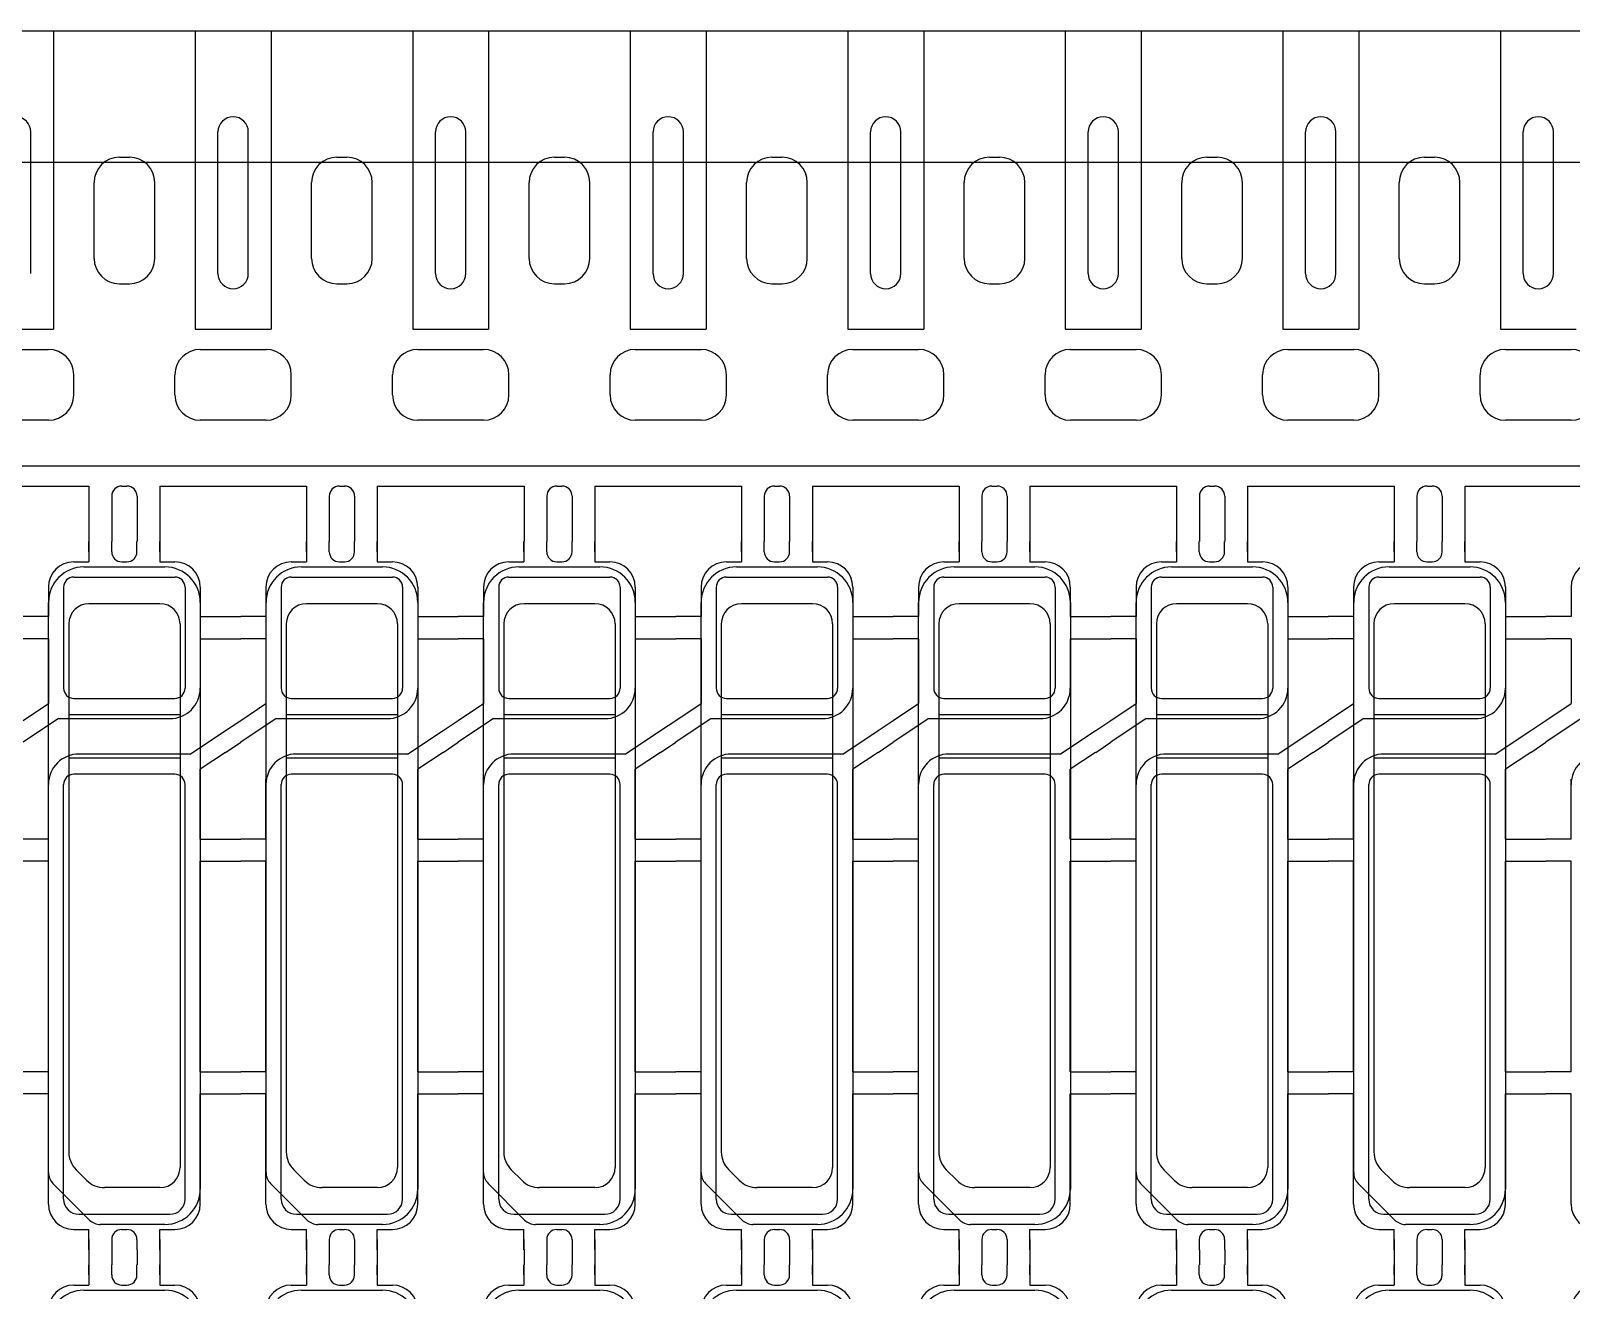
# Model space of a CAD drawing. Header units: millimetres. Extents: x -992 to 1678, y 98 to 1000.
# Drawn here: x -833.36 to -818.14, y 588.92 to 601.37 of the extents above; entities that cross this region are included whole.
import ezdxf

# ---------------------------------------------------------------- set-up
doc = ezdxf.new("R2010")
doc.units = ezdxf.units.MM
doc.linetypes.add('CENTER', pattern=[10.16, 6.35, -1.27, 1.27, -1.27])
doc.linetypes.add('HIDDEN', pattern=[1.905, 1.27, -0.635])
for name, color, linetype in [('1', 3, 'Continuous'), ('b etching', 1, 'Continuous'), ('CEN', 8, 'CENTER'), ('HID', 1, 'HIDDEN'), ('PPA', 2, 'Continuous')]:
    doc.layers.add(name, color=color, linetype=linetype)

# ---------------------------------------------------------------- blocks, each defined once
blk = doc.blocks.new('e1')
at = {"layer": '1'}
for p, q in [((-947.058, 906.581), (-947.058, 906.481)), ((-947.058, 906.481), (-947.058, 906.581)), ((-947.058, 906.581), (-947.058, 906.381)), ((-946.358, 906.581), (-946.358, 906.481)), ((-946.358, 906.481), (-946.358, 906.581)), ((-946.358, 906.581), (-946.358, 906.381)), ((-946.358, 906.381), (-946.208, 906.381)), ((-947.458, 906.131), (-947.458, 905.841)), ((-945.958, 906.131), (-945.958, 905.841)), ((-947.458, 905.841), (-947.708, 905.841)), ((-945.958, 905.841), (-945.708, 905.841)), ((-947.458, 905.621), (-947.708, 905.621)), ((-947.458, 905.621), (-947.458, 904.981)), ((-945.958, 905.621), (-945.958, 905.131)), ((-945.958, 905.621), (-945.708, 905.621)), ((-947.358, 904.831), (-946.258, 904.831)), ((-946.058, 904.481), (-947.158, 904.481)), ((-947.458, 903.641), (-947.458, 904.231)), ((-945.958, 903.641), (-945.958, 904.331)), ((-947.458, 903.641), (-947.708, 903.641)), ((-945.958, 903.641), (-945.708, 903.641)), ((-947.458, 903.421), (-947.708, 903.421)), ((-947.458, 901.341), (-947.458, 903.421)), ((-945.958, 901.341), (-945.958, 903.421)), ((-945.958, 903.421), (-945.708, 903.421)), ((-947.458, 901.341), (-947.708, 901.341)), ((-945.958, 901.341), (-945.708, 901.341)), ((-947.458, 901.121), (-947.708, 901.121)), ((-947.458, 900.031), (-947.458, 901.121)), ((-945.958, 900.031), (-945.958, 901.121)), ((-945.958, 901.121), (-945.708, 901.121)), ((-947.058, 899.581), (-947.058, 899.781)), ((-947.058, 899.581), (-947.058, 899.681)), ((-947.058, 899.681), (-947.058, 899.581)), ((-946.358, 899.781), (-946.208, 899.781)), ((-946.358, 899.581), (-946.358, 899.781)), ((-946.358, 899.581), (-946.358, 899.681)), ((-946.358, 899.681), (-946.358, 899.581))]:
    blk.add_line(p, q, dxfattribs=at)
at = {"layer": '1', "linetype": 'ByBlock'}
for p, q in [((-946.833, 906.481), (-946.833, 906.581)), ((-946.583, 906.481), (-946.583, 906.581)), ((-947.208, 906.381), (-947.058, 906.381)), ((-946.733, 906.381), (-946.683, 906.381)), ((-947.708, 904.814), (-947.458, 904.981)), ((-947.358, 904.831), (-947.708, 904.597)), ((-946.058, 904.481), (-945.708, 904.714)), ((-945.708, 904.497), (-945.958, 904.331)), ((-947.208, 899.781), (-947.058, 899.781)), ((-946.833, 899.681), (-946.833, 899.581)), ((-946.733, 899.781), (-946.683, 899.781)), ((-946.583, 899.681), (-946.583, 899.581))]:
    blk.add_line(p, q, dxfattribs=at)
at = {"layer": '1'}
for centre, radius, start, end in [((-947.208, 906.131), 0.25, 90, 180), ((-946.208, 906.131), 0.25, 0, 90), ((-946.258, 905.131), 0.3, 270, 0), ((-947.158, 904.181), 0.3, 90, 180), ((-947.208, 900.031), 0.25, 180, 270), ((-946.208, 900.031), 0.25, 270, 0)]:
    blk.add_arc(centre, radius, start, end, dxfattribs=at)
at = {"layer": '1', "linetype": 'ByBlock'}
for centre, start, end in [((-946.733, 906.481), 180, 270), ((-946.683, 906.481), 270, 0), ((-946.733, 899.681), 90, 180), ((-946.683, 899.681), 0, 90)]:
    blk.add_arc(centre, 0.1, start, end, dxfattribs=at)
blk = doc.blocks.new('e2')
at = {"layer": 'b etching', "linetype": 'ByBlock'}
for p, q in [((-947.208, 906.231), (-946.208, 906.231)), ((-947.308, 906.131), (-947.308, 905.131)), ((-946.108, 906.131), (-946.108, 905.131)), ((-947.208, 905.031), (-946.208, 905.031)), ((-946.208, 904.281), (-947.208, 904.281)), ((-947.308, 900.081), (-947.308, 904.181)), ((-946.108, 900.081), (-946.108, 904.181)), ((-947.158, 899.931), (-946.258, 899.931))]:
    blk.add_line(p, q, dxfattribs=at)
for centre, radius, start, end in [((-947.208, 906.131), 0.1, 90, 180), ((-946.208, 906.131), 0.1, 360, 90), ((-947.208, 905.131), 0.1, 180, 270), ((-946.208, 905.131), 0.1, 270, 360), ((-947.208, 904.181), 0.1, 90, 180), ((-946.208, 904.181), 0.1, 0, 90), ((-947.158, 900.081), 0.15, 180, 270), ((-946.258, 900.081), 0.15, 270, 0)]:
    blk.add_arc(centre, radius, start, end, dxfattribs=at)

msp = doc.modelspace()

# ---------------------------------------------------------------- linework, layer by layer
at = {"layer": '1', "linetype": 'ByBlock'}
for p, q in [((-845.08553085, 601.37062093), (-815.23553085, 601.37062093)), ((-832.93553085, 597.77062093), (-832.93553085, 597.97062093)), ((-831.93553085, 597.77062093), (-831.93553085, 597.97062093)), ((-830.78553085, 597.77062093), (-830.78553085, 597.97062093)), ((-829.78553085, 597.77062093), (-829.78553085, 597.97062093)), ((-828.63553085, 597.77062093), (-828.63553085, 597.97062093)), ((-827.63553085, 597.77062093), (-827.63553085, 597.97062093)), ((-826.48553085, 597.77062093), (-826.48553085, 597.97062093)), ((-825.48553085, 597.77062093), (-825.48553085, 597.97062093)), ((-824.33553085, 597.77062093), (-824.33553085, 597.97062093)), ((-823.33553085, 597.77062093), (-823.33553085, 597.97062093)), ((-822.18553085, 597.77062093), (-822.18553085, 597.97062093)), ((-821.18553085, 597.77062093), (-821.18553085, 597.97062093)), ((-820.03553085, 597.77062093), (-820.03553085, 597.97062093)), ((-819.03553085, 597.77062093), (-819.03553085, 597.97062093)), ((-833.18553085, 597.52062093), (-833.83553085, 597.52062093)), ((-831.03553085, 597.52062093), (-831.68553085, 597.52062093)), ((-828.88553085, 597.52062093), (-829.53553085, 597.52062093)), ((-826.73553085, 597.52062093), (-827.38553085, 597.52062093)), ((-824.58553085, 597.52062093), (-825.23553085, 597.52062093)), ((-822.43553085, 597.52062093), (-823.08553085, 597.52062093)), ((-820.28553085, 597.52062093), (-820.93553085, 597.52062093)), ((-818.13553085, 597.52062093), (-818.78553085, 597.52062093)), ((-834.23553085, 596.87062093), (-832.78553085, 596.87062093)), ((-832.78553085, 596.87062093), (-832.78553085, 596.32062093)), ((-832.46053085, 596.87062093), (-832.41053085, 596.87062093)), ((-832.08553085, 596.87062093), (-830.63553085, 596.87062093)), ((-832.08553085, 596.87062093), (-832.08553085, 596.32062093)), ((-830.63553085, 596.87062093), (-830.63553085, 596.32062093)), ((-830.31053085, 596.87062093), (-830.26053085, 596.87062093)), ((-829.93553085, 596.87062093), (-828.48553085, 596.87062093)), ((-829.93553085, 596.87062093), (-829.93553085, 596.32062093)), ((-828.48553085, 596.87062093), (-828.48553085, 596.32062093)), ((-828.16053085, 596.87062093), (-828.11053085, 596.87062093)), ((-827.78553085, 596.87062093), (-826.33553085, 596.87062093)), ((-827.78553085, 596.87062093), (-827.78553085, 596.32062093)), ((-826.33553085, 596.87062093), (-826.33553085, 596.32062093)), ((-826.01053085, 596.87062093), (-825.96053085, 596.87062093)), ((-825.63553085, 596.87062093), (-824.18553085, 596.87062093)), ((-825.63553085, 596.87062093), (-825.63553085, 596.32062093)), ((-824.18553085, 596.87062093), (-824.18553085, 596.32062093)), ((-823.86053085, 596.87062093), (-823.81053085, 596.87062093)), ((-823.48553085, 596.87062093), (-822.03553085, 596.87062093)), ((-823.48553085, 596.87062093), (-823.48553085, 596.32062093)), ((-822.03553085, 596.87062093), (-822.03553085, 596.32062093)), ((-821.71053085, 596.87062093), (-821.66053085, 596.87062093)), ((-821.33553085, 596.87062093), (-819.88553085, 596.87062093)), ((-821.33553085, 596.87062093), (-821.33553085, 596.32062093)), ((-819.88553085, 596.87062093), (-819.88553085, 596.32062093)), ((-819.56053085, 596.87062093), (-819.51053085, 596.87062093)), ((-819.18553085, 596.87062093), (-817.73553085, 596.87062093)), ((-819.18553085, 596.87062093), (-819.18553085, 596.32062093)), ((-832.56053085, 596.77062093), (-832.56053085, 596.32062093)), ((-832.31053085, 596.77062093), (-832.31053085, 596.32062093)), ((-830.41053085, 596.77062093), (-830.41053085, 596.32062093)), ((-830.16053085, 596.77062093), (-830.16053085, 596.32062093)), ((-828.26053085, 596.77062093), (-828.26053085, 596.32062093)), ((-828.01053085, 596.77062093), (-828.01053085, 596.32062093)), ((-826.11053085, 596.77062093), (-826.11053085, 596.32062093)), ((-825.86053085, 596.77062093), (-825.86053085, 596.32062093)), ((-823.96053085, 596.77062093), (-823.96053085, 596.32062093)), ((-823.71053085, 596.77062093), (-823.71053085, 596.32062093)), ((-821.81053085, 596.77062093), (-821.81053085, 596.32062093)), ((-821.56053085, 596.77062093), (-821.56053085, 596.32062093)), ((-819.66053085, 596.77062093), (-819.66053085, 596.32062093)), ((-819.41053085, 596.77062093), (-819.41053085, 596.32062093)), ((-831.43553085, 595.58062093), (-831.28553085, 595.58062093)), ((-829.28553085, 595.58062093), (-829.13553085, 595.58062093)), ((-827.13553085, 595.58062093), (-826.98553085, 595.58062093)), ((-824.98553085, 595.58062093), (-824.83553085, 595.58062093)), ((-822.83553085, 595.58062093), (-822.68553085, 595.58062093)), ((-820.68553085, 595.58062093), (-820.53553085, 595.58062093)), ((-818.53553085, 595.58062093), (-818.38553085, 595.58062093)), ((-831.43553085, 595.36062093), (-831.28553085, 595.36062093)), ((-829.28553085, 595.36062093), (-829.13553085, 595.36062093)), ((-827.13553085, 595.36062093), (-826.98553085, 595.36062093)), ((-824.98553085, 595.36062093), (-824.83553085, 595.36062093)), ((-822.83553085, 595.36062093), (-822.68553085, 595.36062093)), ((-820.68553085, 595.36062093), (-820.53553085, 595.36062093)), ((-818.53553085, 595.36062093), (-818.38553085, 595.36062093)), ((-831.43553085, 594.45395426), (-831.28553085, 594.55395426)), ((-829.28553085, 594.45395426), (-829.13553085, 594.55395426)), ((-827.13553085, 594.45395426), (-826.98553085, 594.55395426)), ((-824.98553085, 594.45395426), (-824.83553085, 594.55395426)), ((-822.83553085, 594.45395426), (-822.68553085, 594.55395426)), ((-820.68553085, 594.45395426), (-820.53553085, 594.55395426)), ((-818.53553085, 594.45395426), (-818.38553085, 594.55395426)), ((-831.43553085, 594.23728759), (-831.28553085, 594.33728759)), ((-829.28553085, 594.23728759), (-829.13553085, 594.33728759)), ((-827.13553085, 594.23728759), (-826.98553085, 594.33728759)), ((-824.98553085, 594.23728759), (-824.83553085, 594.33728759)), ((-822.83553085, 594.23728759), (-822.68553085, 594.33728759)), ((-820.68553085, 594.23728759), (-820.53553085, 594.33728759)), ((-818.53553085, 594.23728759), (-818.38553085, 594.33728759)), ((-831.43553085, 593.38062093), (-831.28553085, 593.38062093)), ((-829.28553085, 593.38062093), (-829.13553085, 593.38062093)), ((-827.13553085, 593.38062093), (-826.98553085, 593.38062093)), ((-824.98553085, 593.38062093), (-824.83553085, 593.38062093)), ((-822.83553085, 593.38062093), (-822.68553085, 593.38062093)), ((-820.68553085, 593.38062093), (-820.53553085, 593.38062093)), ((-818.53553085, 593.38062093), (-818.38553085, 593.38062093)), ((-831.43553085, 593.16062093), (-831.28553085, 593.16062093)), ((-829.28553085, 593.16062093), (-829.13553085, 593.16062093)), ((-827.13553085, 593.16062093), (-826.98553085, 593.16062093)), ((-824.98553085, 593.16062093), (-824.83553085, 593.16062093)), ((-822.83553085, 593.16062093), (-822.68553085, 593.16062093)), ((-820.68553085, 593.16062093), (-820.53553085, 593.16062093)), ((-818.53553085, 593.16062093), (-818.38553085, 593.16062093)), ((-831.43553085, 591.08062093), (-831.28553085, 591.08062093)), ((-829.28553085, 591.08062093), (-829.13553085, 591.08062093)), ((-827.13553085, 591.08062093), (-826.98553085, 591.08062093)), ((-824.98553085, 591.08062093), (-824.83553085, 591.08062093)), ((-822.83553085, 591.08062093), (-822.68553085, 591.08062093)), ((-820.68553085, 591.08062093), (-820.53553085, 591.08062093)), ((-818.53553085, 591.08062093), (-818.38553085, 591.08062093)), ((-831.43553085, 590.86062093), (-831.28553085, 590.86062093)), ((-829.28553085, 590.86062093), (-829.13553085, 590.86062093)), ((-827.13553085, 590.86062093), (-826.98553085, 590.86062093)), ((-824.98553085, 590.86062093), (-824.83553085, 590.86062093)), ((-822.83553085, 590.86062093), (-822.68553085, 590.86062093)), ((-820.68553085, 590.86062093), (-820.53553085, 590.86062093)), ((-818.53553085, 590.86062093), (-818.38553085, 590.86062093)), ((-832.78553085, 589.32062093), (-832.78553085, 589.17062093)), ((-832.56053085, 589.32062093), (-832.56053085, 589.17062093)), ((-832.31053085, 589.32062093), (-832.31053085, 589.17062093)), ((-832.08553085, 589.32062093), (-832.08553085, 589.17062093)), ((-830.63553085, 589.32062093), (-830.63553085, 589.17062093)), ((-830.41053085, 589.32062093), (-830.41053085, 589.17062093)), ((-830.16053085, 589.32062093), (-830.16053085, 589.17062093)), ((-829.93553085, 589.32062093), (-829.93553085, 589.17062093)), ((-828.48553085, 589.32062093), (-828.48553085, 589.17062093)), ((-828.26053085, 589.32062093), (-828.26053085, 589.17062093)), ((-828.01053085, 589.32062093), (-828.01053085, 589.17062093)), ((-827.78553085, 589.32062093), (-827.78553085, 589.17062093)), ((-826.33553085, 589.32062093), (-826.33553085, 589.17062093)), ((-826.11053085, 589.32062093), (-826.11053085, 589.17062093)), ((-825.86053085, 589.32062093), (-825.86053085, 589.17062093)), ((-825.63553085, 589.32062093), (-825.63553085, 589.17062093)), ((-824.18553085, 589.32062093), (-824.18553085, 589.17062093)), ((-823.96053085, 589.32062093), (-823.96053085, 589.17062093)), ((-823.71053085, 589.32062093), (-823.71053085, 589.17062093)), ((-823.48553085, 589.32062093), (-823.48553085, 589.17062093)), ((-822.03553085, 589.32062093), (-822.03553085, 589.17062093)), ((-821.81053085, 589.32062093), (-821.81053085, 589.17062093)), ((-821.56053085, 589.32062093), (-821.56053085, 589.17062093)), ((-821.33553085, 589.32062093), (-821.33553085, 589.17062093)), ((-819.88553085, 589.32062093), (-819.88553085, 589.17062093)), ((-819.66053085, 589.32062093), (-819.66053085, 589.17062093)), ((-819.41053085, 589.32062093), (-819.41053085, 589.17062093)), ((-819.18553085, 589.32062093), (-819.18553085, 589.17062093))]:
    msp.add_line(p, q, dxfattribs=at)
at = {"layer": '1'}
for p, q in [((-833.36053085, 598.97062093), (-833.36053085, 600.37062093)), ((-833.36053085, 598.97062093), (-833.36053085, 600.37062093)), ((-831.51053085, 598.97062093), (-831.51053085, 600.37062093)), ((-831.51053085, 598.97062093), (-831.51053085, 600.37062093)), ((-831.21053085, 598.97062093), (-831.21053085, 600.37062093)), ((-831.21053085, 598.97062093), (-831.21053085, 600.37062093)), ((-829.36053085, 598.97062093), (-829.36053085, 600.37062093)), ((-829.36053085, 598.97062093), (-829.36053085, 600.37062093)), ((-829.06053085, 598.97062093), (-829.06053085, 600.37062093)), ((-829.06053085, 598.97062093), (-829.06053085, 600.37062093)), ((-827.21053085, 598.97062093), (-827.21053085, 600.37062093)), ((-827.21053085, 598.97062093), (-827.21053085, 600.37062093)), ((-826.91053085, 598.97062093), (-826.91053085, 600.37062093)), ((-826.91053085, 598.97062093), (-826.91053085, 600.37062093)), ((-825.06053085, 598.97062093), (-825.06053085, 600.37062093)), ((-825.06053085, 598.97062093), (-825.06053085, 600.37062093)), ((-824.76053085, 598.97062093), (-824.76053085, 600.37062093)), ((-824.76053085, 598.97062093), (-824.76053085, 600.37062093)), ((-822.91053085, 598.97062093), (-822.91053085, 600.37062093)), ((-822.91053085, 598.97062093), (-822.91053085, 600.37062093)), ((-822.61053085, 598.97062093), (-822.61053085, 600.37062093)), ((-822.61053085, 598.97062093), (-822.61053085, 600.37062093)), ((-820.76053085, 598.97062093), (-820.76053085, 600.37062093)), ((-820.76053085, 598.97062093), (-820.76053085, 600.37062093)), ((-820.46053085, 598.97062093), (-820.46053085, 600.37062093)), ((-820.46053085, 598.97062093), (-820.46053085, 600.37062093)), ((-818.61053085, 598.97062093), (-818.61053085, 600.37062093)), ((-818.61053085, 598.97062093), (-818.61053085, 600.37062093)), ((-818.31053085, 598.97062093), (-818.31053085, 600.37062093)), ((-818.31053085, 598.97062093), (-818.31053085, 600.37062093)), ((-832.48553085, 600.12062093), (-832.38553085, 600.12062093)), ((-830.33553085, 600.12062093), (-830.23553085, 600.12062093)), ((-828.18553085, 600.12062093), (-828.08553085, 600.12062093)), ((-826.03553085, 600.12062093), (-825.93553085, 600.12062093)), ((-823.88553085, 600.12062093), (-823.78553085, 600.12062093)), ((-821.73553085, 600.12062093), (-821.63553085, 600.12062093)), ((-819.58553085, 600.12062093), (-819.48553085, 600.12062093)), ((-832.73553085, 599.12062093), (-832.73553085, 599.87062093)), ((-832.13553085, 599.12062093), (-832.13553085, 599.87062093)), ((-830.58553085, 599.12062093), (-830.58553085, 599.87062093)), ((-829.98553085, 599.12062093), (-829.98553085, 599.87062093)), ((-828.43553085, 599.12062093), (-828.43553085, 599.87062093)), ((-827.83553085, 599.12062093), (-827.83553085, 599.87062093)), ((-826.28553085, 599.12062093), (-826.28553085, 599.87062093)), ((-825.68553085, 599.12062093), (-825.68553085, 599.87062093)), ((-824.13553085, 599.12062093), (-824.13553085, 599.87062093)), ((-823.53553085, 599.12062093), (-823.53553085, 599.87062093)), ((-821.98553085, 599.12062093), (-821.98553085, 599.87062093)), ((-821.38553085, 599.12062093), (-821.38553085, 599.87062093)), ((-819.83553085, 599.12062093), (-819.83553085, 599.87062093)), ((-819.23553085, 599.12062093), (-819.23553085, 599.87062093)), ((-832.48553085, 598.87062093), (-832.38553085, 598.87062093)), ((-830.33553085, 598.87062093), (-830.23553085, 598.87062093)), ((-828.18553085, 598.87062093), (-828.08553085, 598.87062093)), ((-826.03553085, 598.87062093), (-825.93553085, 598.87062093)), ((-823.88553085, 598.87062093), (-823.78553085, 598.87062093)), ((-821.73553085, 598.87062093), (-821.63553085, 598.87062093)), ((-819.58553085, 598.87062093), (-819.48553085, 598.87062093)), ((-833.83553085, 598.22062093), (-833.18553085, 598.22062093)), ((-831.68553085, 598.22062093), (-831.03553085, 598.22062093)), ((-829.53553085, 598.22062093), (-828.88553085, 598.22062093)), ((-827.38553085, 598.22062093), (-826.73553085, 598.22062093)), ((-825.23553085, 598.22062093), (-824.58553085, 598.22062093)), ((-823.08553085, 598.22062093), (-822.43553085, 598.22062093)), ((-820.93553085, 598.22062093), (-820.28553085, 598.22062093)), ((-818.78553085, 598.22062093), (-818.13553085, 598.22062093))]:
    msp.add_line(p, q, dxfattribs=at)
for centre, radius, start, end in [((-833.51053085, 600.37062093), 0.15, 0, 180), ((-833.51053085, 600.37062093), 0.15, 0, 180), ((-831.36053085, 600.37062093), 0.15, 0, 180), ((-831.36053085, 600.37062093), 0.15, 0, 180), ((-829.21053085, 600.37062093), 0.15, 0, 180), ((-829.21053085, 600.37062093), 0.15, 0, 180), ((-827.06053085, 600.37062093), 0.15, 0, 180), ((-827.06053085, 600.37062093), 0.15, 0, 180), ((-824.91053085, 600.37062093), 0.15, 0, 180), ((-824.91053085, 600.37062093), 0.15, 0, 180), ((-822.76053085, 600.37062093), 0.15, 0, 180), ((-822.76053085, 600.37062093), 0.15, 0, 180), ((-820.61053085, 600.37062093), 0.15, 0, 180), ((-820.61053085, 600.37062093), 0.15, 0, 180), ((-818.46053085, 600.37062093), 0.15, 0, 180), ((-818.46053085, 600.37062093), 0.15, 0, 180), ((-832.48553085, 599.87062093), 0.25, 90, 180), ((-832.38553085, 599.87062093), 0.25, 0, 90), ((-830.33553085, 599.87062093), 0.25, 90, 180), ((-830.23553085, 599.87062093), 0.25, 0, 90), ((-828.18553085, 599.87062093), 0.25, 90, 180), ((-828.08553085, 599.87062093), 0.25, 0, 90), ((-826.03553085, 599.87062093), 0.25, 90, 180), ((-825.93553085, 599.87062093), 0.25, 0, 90), ((-823.88553085, 599.87062093), 0.25, 90, 180), ((-823.78553085, 599.87062093), 0.25, 0, 90), ((-821.73553085, 599.87062093), 0.25, 90, 180), ((-821.63553085, 599.87062093), 0.25, 0, 90), ((-819.58553085, 599.87062093), 0.25, 90, 180), ((-819.48553085, 599.87062093), 0.25, 0, 90), ((-832.48553085, 599.12062093), 0.25, 180, 270), ((-832.38553085, 599.12062093), 0.25, 270, 0), ((-830.33553085, 599.12062093), 0.25, 180, 270), ((-830.23553085, 599.12062093), 0.25, 270, 0), ((-828.18553085, 599.12062093), 0.25, 180, 270), ((-828.08553085, 599.12062093), 0.25, 270, 0), ((-826.03553085, 599.12062093), 0.25, 180, 270), ((-825.93553085, 599.12062093), 0.25, 270, 0), ((-823.88553085, 599.12062093), 0.25, 180, 270), ((-823.78553085, 599.12062093), 0.25, 270, 0), ((-821.73553085, 599.12062093), 0.25, 180, 270), ((-821.63553085, 599.12062093), 0.25, 270, 0), ((-819.58553085, 599.12062093), 0.25, 180, 270), ((-819.48553085, 599.12062093), 0.25, 270, 0), ((-831.36053085, 598.97062093), 0.15, 180, 0), ((-831.36053085, 598.97062093), 0.15, 180, 0), ((-829.21053085, 598.97062093), 0.15, 180, 0), ((-829.21053085, 598.97062093), 0.15, 180, 0), ((-827.06053085, 598.97062093), 0.15, 180, 0), ((-827.06053085, 598.97062093), 0.15, 180, 0), ((-824.91053085, 598.97062093), 0.15, 180, 0), ((-824.91053085, 598.97062093), 0.15, 180, 0), ((-822.76053085, 598.97062093), 0.15, 180, 0), ((-822.76053085, 598.97062093), 0.15, 180, 0), ((-820.61053085, 598.97062093), 0.15, 180, 0), ((-820.61053085, 598.97062093), 0.15, 180, 0), ((-818.46053085, 598.97062093), 0.15, 180, 0), ((-818.46053085, 598.97062093), 0.15, 180, 0)]:
    msp.add_arc(centre, radius, start, end, dxfattribs=at)
at = {"layer": '1', "linetype": 'ByBlock'}
for centre, radius, start, end in [((-833.18553085, 597.97062093), 0.25, 0, 90), ((-831.68553085, 597.97062093), 0.25, 90, 180), ((-831.03553085, 597.97062093), 0.25, 0, 90), ((-829.53553085, 597.97062093), 0.25, 90, 180), ((-828.88553085, 597.97062093), 0.25, 0, 90), ((-827.38553085, 597.97062093), 0.25, 90, 180), ((-826.73553085, 597.97062093), 0.25, 0, 90), ((-825.23553085, 597.97062093), 0.25, 90, 180), ((-824.58553085, 597.97062093), 0.25, 0, 90), ((-823.08553085, 597.97062093), 0.25, 90, 180), ((-822.43553085, 597.97062093), 0.25, 0, 90), ((-820.93553085, 597.97062093), 0.25, 90, 180), ((-820.28553085, 597.97062093), 0.25, 0, 90), ((-818.78553085, 597.97062093), 0.25, 90, 180), ((-818.13553085, 597.97062093), 0.25, 0, 90), ((-833.18553085, 597.77062093), 0.25, 270, 0), ((-831.68553085, 597.77062093), 0.25, 180, 270), ((-831.03553085, 597.77062093), 0.25, 270, 0), ((-829.53553085, 597.77062093), 0.25, 180, 270), ((-828.88553085, 597.77062093), 0.25, 270, 0), ((-827.38553085, 597.77062093), 0.25, 180, 270), ((-826.73553085, 597.77062093), 0.25, 270, 0), ((-825.23553085, 597.77062093), 0.25, 180, 270), ((-824.58553085, 597.77062093), 0.25, 270, 0), ((-823.08553085, 597.77062093), 0.25, 180, 270), ((-822.43553085, 597.77062093), 0.25, 270, 0), ((-820.93553085, 597.77062093), 0.25, 180, 270), ((-820.28553085, 597.77062093), 0.25, 270, 0), ((-818.78553085, 597.77062093), 0.25, 180, 270), ((-818.13553085, 597.77062093), 0.25, 270, 0), ((-832.46053085, 596.77062093), 0.1, 90, 180), ((-832.41053085, 596.77062093), 0.1, 0, 90), ((-830.31053085, 596.77062093), 0.1, 90, 180), ((-830.26053085, 596.77062093), 0.1, 0, 90), ((-828.16053085, 596.77062093), 0.1, 90, 180), ((-828.11053085, 596.77062093), 0.1, 0, 90), ((-826.01053085, 596.77062093), 0.1, 90, 180), ((-825.96053085, 596.77062093), 0.1, 0, 90), ((-823.86053085, 596.77062093), 0.1, 90, 180), ((-823.81053085, 596.77062093), 0.1, 0, 90), ((-821.71053085, 596.77062093), 0.1, 90, 180), ((-821.66053085, 596.77062093), 0.1, 0, 90), ((-819.56053085, 596.77062093), 0.1, 90, 180), ((-819.51053085, 596.77062093), 0.1, 0, 90)]:
    msp.add_arc(centre, radius, start, end, dxfattribs=at)
at = {"layer": 'CEN', "linetype": 'ByBlock'}
msp.add_line((-906.06053085, 600.07062093), (-663.71053085, 600.07062093), dxfattribs=at)
at = {"layer": 'HID', "linetype": 'ByBlock'}
msp.add_line((-840.18553085, 597.07062093), (-790.28553085, 597.07062093), dxfattribs=at)
at = {"layer": 'PPA', "linetype": 'ByBlock'}
for p, q in [((-833.13553085, 601.37062093), (-833.13553085, 598.42062093)), ((-831.73553085, 601.37062093), (-831.73553085, 598.42062093)), ((-830.98553085, 601.37062093), (-830.98553085, 598.42062093)), ((-829.58553085, 601.37062093), (-829.58553085, 598.42062093)), ((-828.83553085, 601.37062093), (-828.83553085, 598.42062093)), ((-827.43553085, 601.37062093), (-827.43553085, 598.42062093)), ((-826.68553085, 601.37062093), (-826.68553085, 598.42062093)), ((-825.28553085, 601.37062093), (-825.28553085, 598.42062093)), ((-824.53553085, 601.37062093), (-824.53553085, 598.42062093)), ((-823.13553085, 601.37062093), (-823.13553085, 598.42062093)), ((-822.38553085, 601.37062093), (-822.38553085, 598.42062093)), ((-820.98553085, 601.37062093), (-820.98553085, 598.42062093)), ((-820.23553085, 601.37062093), (-820.23553085, 598.42062093)), ((-818.83553085, 601.37062093), (-818.83553085, 598.42062093)), ((-833.88553085, 598.42062093), (-833.13553085, 598.42062093)), ((-831.73553085, 598.42062093), (-830.98553085, 598.42062093)), ((-829.58553085, 598.42062093), (-828.83553085, 598.42062093)), ((-827.43553085, 598.42062093), (-826.68553085, 598.42062093)), ((-825.28553085, 598.42062093), (-824.53553085, 598.42062093)), ((-823.13553085, 598.42062093), (-822.38553085, 598.42062093)), ((-820.98553085, 598.42062093), (-820.23553085, 598.42062093)), ((-818.83553085, 598.42062093), (-818.08553085, 598.42062093)), ((-832.83553085, 596.07062093), (-832.03553085, 596.07062093)), ((-830.68553085, 596.07062093), (-829.88553085, 596.07062093)), ((-828.53553085, 596.07062093), (-827.73553085, 596.07062093)), ((-826.38553085, 596.07062093), (-825.58553085, 596.07062093)), ((-824.23553085, 596.07062093), (-823.43553085, 596.07062093)), ((-822.08553085, 596.07062093), (-821.28553085, 596.07062093)), ((-819.93553085, 596.07062093), (-819.13553085, 596.07062093)), ((-833.18553085, 590.08275296), (-833.18553085, 595.72062093)), ((-832.08553085, 595.70698456), (-832.78553085, 595.70698456)), ((-831.68553085, 595.72062093), (-831.68553085, 589.92062093)), ((-831.03553085, 590.08275296), (-831.03553085, 595.72062093)), ((-829.93553085, 595.70698456), (-830.63553085, 595.70698456)), ((-829.53553085, 595.72062093), (-829.53553085, 589.92062093)), ((-828.88553085, 590.08275296), (-828.88553085, 595.72062093)), ((-827.78553085, 595.70698456), (-828.48553085, 595.70698456)), ((-827.38553085, 595.72062093), (-827.38553085, 589.92062093)), ((-826.73553085, 590.08275296), (-826.73553085, 595.72062093)), ((-825.63553085, 595.70698456), (-826.33553085, 595.70698456)), ((-825.23553085, 595.72062093), (-825.23553085, 589.92062093)), ((-824.58553085, 590.08275296), (-824.58553085, 595.72062093)), ((-823.48553085, 595.70698456), (-824.18553085, 595.70698456)), ((-823.08553085, 595.72062093), (-823.08553085, 589.92062093)), ((-822.43553085, 590.08275296), (-822.43553085, 595.72062093)), ((-821.33553085, 595.70698456), (-822.03553085, 595.70698456)), ((-820.93553085, 595.72062093), (-820.93553085, 589.92062093)), ((-820.28553085, 590.08275296), (-820.28553085, 595.72062093)), ((-819.18553085, 595.70698456), (-819.88553085, 595.70698456)), ((-818.78553085, 595.72062093), (-818.78553085, 589.92062093)), ((-832.98553085, 595.50698456), (-832.98553085, 590.28781068)), ((-831.88553085, 595.50698456), (-831.88553085, 590.13425729)), ((-830.83553085, 595.50698456), (-830.83553085, 590.28781068)), ((-829.73553085, 595.50698456), (-829.73553085, 590.13425729)), ((-828.68553085, 595.50698456), (-828.68553085, 590.28781068)), ((-827.58553085, 595.50698456), (-827.58553085, 590.13425729)), ((-826.53553085, 595.50698456), (-826.53553085, 590.28781068)), ((-825.43553085, 595.50698456), (-825.43553085, 590.13425729)), ((-824.38553085, 595.50698456), (-824.38553085, 590.28781068)), ((-823.28553085, 595.50698456), (-823.28553085, 590.13425729)), ((-822.23553085, 595.50698456), (-822.23553085, 590.28781068)), ((-821.13553085, 595.50698456), (-821.13553085, 590.13425729)), ((-820.08553085, 595.50698456), (-820.08553085, 590.28781068)), ((-818.98553085, 595.50698456), (-818.98553085, 590.13425729)), ((-832.98553085, 594.61062093), (-831.88553085, 594.61062093)), ((-830.83553085, 594.61062093), (-829.73553085, 594.61062093)), ((-828.68553085, 594.61062093), (-827.58553085, 594.61062093)), ((-826.53553085, 594.61062093), (-825.43553085, 594.61062093)), ((-824.38553085, 594.61062093), (-823.28553085, 594.61062093)), ((-822.23553085, 594.61062093), (-821.13553085, 594.61062093)), ((-820.08553085, 594.61062093), (-818.98553085, 594.61062093)), ((-831.88553085, 594.18062093), (-832.98553085, 594.18062093)), ((-829.73553085, 594.18062093), (-830.83553085, 594.18062093)), ((-827.58553085, 594.18062093), (-828.68553085, 594.18062093)), ((-825.43553085, 594.18062093), (-826.53553085, 594.18062093)), ((-823.28553085, 594.18062093), (-824.38553085, 594.18062093)), ((-821.13553085, 594.18062093), (-822.23553085, 594.18062093)), ((-818.98553085, 594.18062093), (-820.08553085, 594.18062093)), ((-833.14159687, 589.97668695), (-832.77946483, 589.61455491)), ((-832.91230754, 590.11103399), (-832.80875415, 590.0074806)), ((-830.99159687, 589.97668695), (-830.62946483, 589.61455491)), ((-830.76230754, 590.11103399), (-830.65875415, 590.0074806)), ((-828.84159687, 589.97668695), (-828.47946483, 589.61455491)), ((-828.61230754, 590.11103399), (-828.50875415, 590.0074806)), ((-826.69159687, 589.97668695), (-826.32946483, 589.61455491)), ((-826.46230754, 590.11103399), (-826.35875415, 590.0074806)), ((-824.54159687, 589.97668695), (-824.17946483, 589.61455491)), ((-824.31230754, 590.11103399), (-824.20875415, 590.0074806)), ((-822.39159687, 589.97668695), (-822.02946483, 589.61455491)), ((-822.16230754, 590.11103399), (-822.05875415, 590.0074806)), ((-820.24159687, 589.97668695), (-819.87946483, 589.61455491)), ((-820.01230754, 590.11103399), (-819.90875415, 590.0074806)), ((-832.08553085, 589.93425729), (-832.63197746, 589.93425729)), ((-829.93553085, 589.93425729), (-830.48197746, 589.93425729)), ((-827.78553085, 589.93425729), (-828.33197746, 589.93425729)), ((-825.63553085, 589.93425729), (-826.18197746, 589.93425729)), ((-823.48553085, 589.93425729), (-824.03197746, 589.93425729)), ((-821.33553085, 589.93425729), (-821.88197746, 589.93425729)), ((-819.18553085, 589.93425729), (-819.73197746, 589.93425729)), ((-832.03553085, 589.57062093), (-832.67339881, 589.57062093)), ((-829.88553085, 589.57062093), (-830.52339881, 589.57062093)), ((-827.73553085, 589.57062093), (-828.37339881, 589.57062093)), ((-825.58553085, 589.57062093), (-826.22339881, 589.57062093)), ((-823.43553085, 589.57062093), (-824.07339881, 589.57062093)), ((-821.28553085, 589.57062093), (-821.92339881, 589.57062093)), ((-819.13553085, 589.57062093), (-819.77339881, 589.57062093)), ((-832.83553085, 588.92062093), (-832.03553085, 588.92062093)), ((-830.68553085, 588.92062093), (-829.88553085, 588.92062093)), ((-828.53553085, 588.92062093), (-827.73553085, 588.92062093)), ((-826.38553085, 588.92062093), (-825.58553085, 588.92062093)), ((-824.23553085, 588.92062093), (-823.43553085, 588.92062093)), ((-822.08553085, 588.92062093), (-821.28553085, 588.92062093)), ((-819.93553085, 588.92062093), (-819.13553085, 588.92062093))]:
    msp.add_line(p, q, dxfattribs=at)
for centre, radius, start, end in [((-832.83553085, 595.72062093), 0.35, 90, 180), ((-832.03553085, 595.72062093), 0.35, 0, 90), ((-830.68553085, 595.72062093), 0.35, 90, 180), ((-829.88553085, 595.72062093), 0.35, 0, 90), ((-828.53553085, 595.72062093), 0.35, 90, 180), ((-827.73553085, 595.72062093), 0.35, 0, 90), ((-826.38553085, 595.72062093), 0.35, 90, 180), ((-825.58553085, 595.72062093), 0.35, 0, 90), ((-824.23553085, 595.72062093), 0.35, 90, 180), ((-823.43553085, 595.72062093), 0.35, 0, 90), ((-822.08553085, 595.72062093), 0.35, 90, 180), ((-821.28553085, 595.72062093), 0.35, 0, 90), ((-819.93553085, 595.72062093), 0.35, 90, 180), ((-819.13553085, 595.72062093), 0.35, 0, 90), ((-832.78553085, 595.50698456), 0.2, 90, 180), ((-832.08553085, 595.50698456), 0.2, 0, 90), ((-830.63553085, 595.50698456), 0.2, 90, 180), ((-829.93553085, 595.50698456), 0.2, 0, 90), ((-828.48553085, 595.50698456), 0.2, 90, 180), ((-827.78553085, 595.50698456), 0.2, 0, 90), ((-826.33553085, 595.50698456), 0.2, 90, 180), ((-825.63553085, 595.50698456), 0.2, 0, 90), ((-824.18553085, 595.50698456), 0.2, 90, 180), ((-823.48553085, 595.50698456), 0.2, 0, 90), ((-822.03553085, 595.50698456), 0.2, 90, 180), ((-821.33553085, 595.50698456), 0.2, 0, 90), ((-819.88553085, 595.50698456), 0.2, 90, 180), ((-819.18553085, 595.50698456), 0.2, 0, 90), ((-832.73553085, 590.28781068), 0.25, 180, 225), ((-830.58553085, 590.28781068), 0.25, 180, 225), ((-828.43553085, 590.28781068), 0.25, 180, 225), ((-826.28553085, 590.28781068), 0.25, 180, 225), ((-824.13553085, 590.28781068), 0.25, 180, 225), ((-821.98553085, 590.28781068), 0.25, 180, 225), ((-819.83553085, 590.28781068), 0.25, 180, 225), ((-832.08553085, 590.13425729), 0.2, 270, 0), ((-829.93553085, 590.13425729), 0.2, 270, 0), ((-827.78553085, 590.13425729), 0.2, 270, 0), ((-825.63553085, 590.13425729), 0.2, 270, 0), ((-823.48553085, 590.13425729), 0.2, 270, 0), ((-821.33553085, 590.13425729), 0.2, 270, 0), ((-819.18553085, 590.13425729), 0.2, 270, 0), ((-833.03553085, 590.08275296), 0.15, 180, 225), ((-832.63197746, 590.18425729), 0.25, 225, 270), ((-830.88553085, 590.08275296), 0.15, 180, 225), ((-830.48197746, 590.18425729), 0.25, 225, 270), ((-828.73553085, 590.08275296), 0.15, 180, 225), ((-828.33197746, 590.18425729), 0.25, 225, 270), ((-826.58553085, 590.08275296), 0.15, 180, 225), ((-826.18197746, 590.18425729), 0.25, 225, 270), ((-824.43553085, 590.08275296), 0.15, 180, 225), ((-824.03197746, 590.18425729), 0.25, 225, 270), ((-822.28553085, 590.08275296), 0.15, 180, 225), ((-821.88197746, 590.18425729), 0.25, 225, 270), ((-820.13553085, 590.08275296), 0.15, 180, 225), ((-819.73197746, 590.18425729), 0.25, 225, 270), ((-832.03553085, 589.92062093), 0.35, 270, 0), ((-829.88553085, 589.92062093), 0.35, 270, 0), ((-827.73553085, 589.92062093), 0.35, 270, 0), ((-825.58553085, 589.92062093), 0.35, 270, 0), ((-823.43553085, 589.92062093), 0.35, 270, 0), ((-821.28553085, 589.92062093), 0.35, 270, 0), ((-819.13553085, 589.92062093), 0.35, 270, 0), ((-832.67339881, 589.72062093), 0.15, 225, 270), ((-830.52339881, 589.72062093), 0.15, 225, 270), ((-828.37339881, 589.72062093), 0.15, 225, 270), ((-826.22339881, 589.72062093), 0.15, 225, 270), ((-824.07339881, 589.72062093), 0.15, 225, 270), ((-821.92339881, 589.72062093), 0.15, 225, 270), ((-819.77339881, 589.72062093), 0.15, 225, 270), ((-832.83553085, 588.57062093), 0.35, 90, 180), ((-832.03553085, 588.57062093), 0.35, 0, 90), ((-830.68553085, 588.57062093), 0.35, 90, 180), ((-829.88553085, 588.57062093), 0.35, 0, 90), ((-828.53553085, 588.57062093), 0.35, 90, 180), ((-827.73553085, 588.57062093), 0.35, 0, 90), ((-826.38553085, 588.57062093), 0.35, 90, 180), ((-825.58553085, 588.57062093), 0.35, 0, 90), ((-824.23553085, 588.57062093), 0.35, 90, 180), ((-823.43553085, 588.57062093), 0.35, 0, 90), ((-822.08553085, 588.57062093), 0.35, 90, 180), ((-821.28553085, 588.57062093), 0.35, 0, 90), ((-819.93553085, 588.57062093), 0.35, 90, 180), ((-819.13553085, 588.57062093), 0.35, 0, 90)]:
    msp.add_arc(centre, radius, start, end, dxfattribs=at)

# ---------------------------------------------------------------- block references
at = {"linetype": 'ByBlock'}
for name, p in [('e1', (114.27201547, -310.26006667)), ('e1', (116.42201547, -310.26006667)), ('e1', (118.57201547, -310.26006667)), ('e1', (120.72201547, -310.26006667)), ('e1', (122.87201547, -310.26006667)), ('e1', (125.02201547, -310.26006667)), ('e1', (127.17201547, -310.26006667)), ('e1', (129.32201547, -310.26006667)), ('e2', (114.27201547, -310.26006667)), ('e2', (116.42201547, -310.26006667)), ('e2', (118.57201547, -310.26006667)), ('e2', (120.72201547, -310.26006667)), ('e2', (122.87201547, -310.26006667)), ('e2', (125.02201547, -310.26006667)), ('e2', (127.17201547, -310.26006667)), ('e1', (114.27201547, -317.41006667)), ('e1', (116.42201547, -317.41006667)), ('e1', (118.57201547, -317.41006667)), ('e1', (120.72201547, -317.41006667)), ('e1', (122.87201547, -317.41006667)), ('e1', (125.02201547, -317.41006667)), ('e1', (127.17201547, -317.41006667)), ('e1', (129.32201547, -317.41006667))]:
    msp.add_blockref(name, p, dxfattribs=at)

doc.saveas('drawing.dxf')
